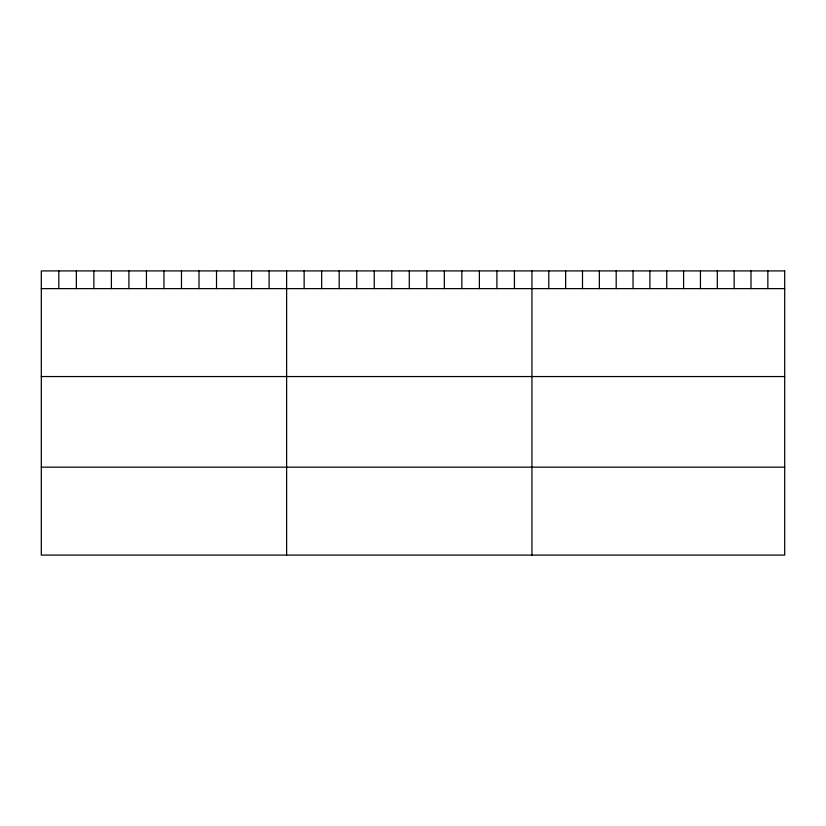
<?xml version="1.0" encoding="UTF-8"?>
<svg xmlns="http://www.w3.org/2000/svg" width="826" height="826" viewBox="0 0 826 826"><rect width="100%" height="100%" fill="white"/><g stroke="black" fill="none" stroke-linecap="round" stroke-linejoin="round"><path stroke-width="1.24" d="M41.3 288.625L784.7 288.625M41.3 376.553L784.7 376.553M41.3 467.155L784.7 467.155M767.85 270.918L767.85 288.625M750.999 270.918L750.999 288.625M734.149 270.918L734.149 288.625M717.298 270.918L717.298 288.625M700.448 270.918L700.448 288.625M683.598 270.918L683.598 288.625M666.747 270.918L666.747 288.625M649.897 270.918L649.897 288.625M633.046 270.918L633.046 288.625M616.196 270.918L616.196 288.625M599.346 270.918L599.346 288.625M582.495 270.918L582.495 288.625M565.645 270.918L565.645 288.625M548.794 270.918L548.794 288.625M531.944 270.918L531.944 555.082M514.422 270.918L514.422 288.625M496.901 270.918L496.901 288.625M479.379 270.918L479.379 288.625M461.848 270.918L461.848 288.625M444.326 270.918L444.326 288.625M426.805 270.918L426.805 288.625M409.283 270.918L409.283 288.625M391.761 270.918L391.761 288.625M374.24 270.918L374.24 288.625M356.718 270.918L356.718 288.625M339.187 270.918L339.187 288.625M321.665 270.918L321.665 288.625M304.144 270.918L304.144 288.625M286.622 270.918L286.622 555.082M269.1 270.918L269.1 288.625M251.579 270.918L251.579 288.625M234.057 270.918L234.057 288.625M216.526 270.918L216.526 288.625M199.004 270.918L199.004 288.625M181.483 270.918L181.483 288.625M163.961 270.918L163.961 288.625M146.439 270.918L146.439 288.625M128.918 270.918L128.918 288.625M111.396 270.918L111.396 288.625M93.865 270.918L93.865 288.625M76.343 270.918L76.343 288.625M58.822 270.918L58.822 288.625M784.7 270.918L41.3 270.918L41.3 555.082L784.7 555.082L784.7 270.918"/></g></svg>
